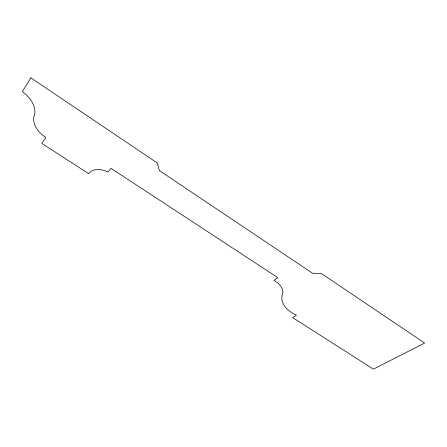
<?xml version="1.0" encoding="UTF-8"?>
<svg xmlns="http://www.w3.org/2000/svg" width="447" height="447" viewBox="0 0 447 447"><rect width="100%" height="100%" fill="white"/><g stroke="black" fill="none" stroke-linecap="round" stroke-linejoin="round"><path stroke-width="0.67" d="M30.865 77.845L22.35 91.635A24.401 16.316 34.5 0 1 34.609 114.6A21.657 14.852 31.9 0 0 45.907 137.464L41.755 143.381L88.78 173.738A15.818 10.706 26.2 0 1 107.889 172.056L111.029 168.357L277.866 277.688L274.017 280.453A19.266 12.298 13.1 0 1 282.655 293.83A27.491 17.388 10.2 0 0 296.45 315.185L292.684 317.61L373.374 369.155L424.65 343.056L321.561 273.625L312.509 273.229L159.372 170.575L157.148 162.892L30.865 77.845"/></g></svg>
